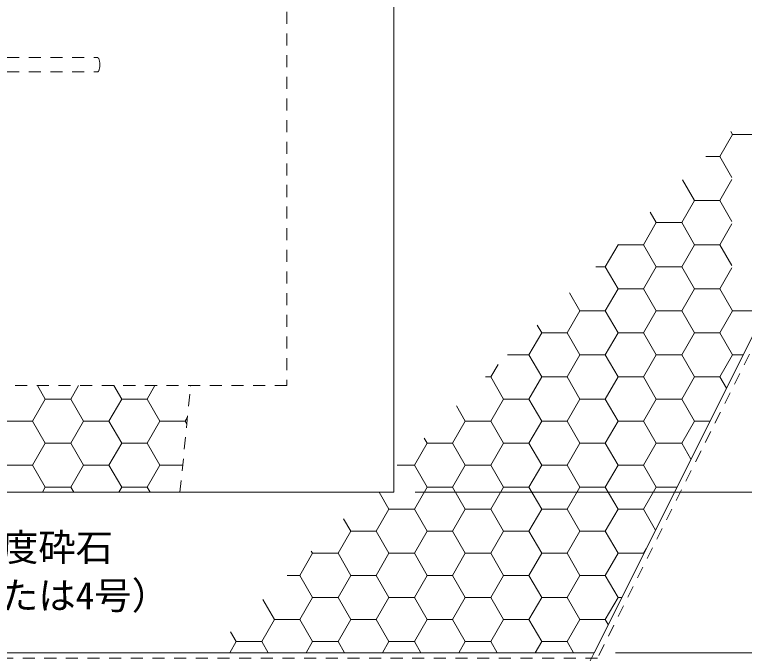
# Model space of a CAD drawing. Units: millimetres at full size, sheet at 1:30; details may follow other scales. Extents: x 47825 to 82541, y -23349 to -5561.
# Drawn here: x 76809 to 78175, y -14829 to -13634 of the extents above; entities that cross this region are included whole.
import ezdxf
from ezdxf.enums import TextEntityAlignment as Align

# ---------------------------------------------------------------- set-up
doc = ezdxf.new("R2010")
doc.units = ezdxf.units.MM
doc.header["$LTSCALE"] = 30
doc.linetypes.add('USER1', pattern=[1.35, 0.75, -0.6])
for name, color, linetype, lineweight in [('ハッチング', 7, 'Continuous', 5), ('寸法線', 7, 'Continuous', 9), ('本体', 2, 'USER1', 13), ('足掛金具', 7, 'USER1', 9)]:
    doc.layers.add(name, color=color, linetype=linetype, lineweight=lineweight)
doc.styles.add('ＭＳ ゴシック', font='')
doc.styles.get('ＭＳ ゴシック').set_extended_font_data('MS Gothic')

msp = doc.modelspace()

# ---------------------------------------------------------------- linework, layer by layer
at = {"layer": 'ハッチング', "lineweight": 20}
msp.add_line((80093.69, -10427.66), (77893.69, -14827.66), dxfattribs=at)
at = {"layer": 'ハッチング'}
for p, q in [((78128.81, -13899.38), (78152.62, -13858.14)), ((78152.62, -13858.14), (78149.44, -13852.63)), ((78152.62, -13858.14), (78200.25, -13858.14)), ((78102.69, -13899.38), (78128.81, -13899.38)), ((78151.43, -13938.55), (78128.81, -13899.38)), ((78081.19, -13981.87), (78058.87, -13943.21)), ((78128.81, -13981.87), (78151.43, -13942.7)), ((78057.37, -14023.12), (78081.19, -13981.87)), ((78081.19, -13981.87), (78128.81, -13981.87)), ((78151.43, -14021.04), (78128.81, -13981.87)), ((78009.75, -14023.12), (77998.48, -14003.6)), ((77985.94, -14064.36), (78009.75, -14023.12)), ((78009.75, -14023.12), (78057.38, -14023.12)), ((78081.19, -14064.36), (78057.37, -14023.12)), ((78128.81, -14064.36), (78151.43, -14025.19)), ((77914.5, -14105.61), (77938.31, -14064.36)), ((77938.31, -14064.36), (77938.09, -14063.98)), ((77938.31, -14064.36), (77985.94, -14064.36)), ((78009.75, -14105.61), (77985.94, -14064.36)), ((78057.37, -14105.61), (78081.19, -14064.36)), ((78081.19, -14064.36), (78128.81, -14064.36)), ((78151.43, -14103.53), (78128.81, -14064.36)), ((77896.47, -14105.61), (77914.5, -14105.61)), ((77938.31, -14146.85), (77914.5, -14105.61)), ((77985.94, -14146.85), (78009.75, -14105.61)), ((78009.75, -14105.61), (78057.38, -14105.61)), ((78081.19, -14146.85), (78057.37, -14105.61)), ((78128.81, -14146.85), (78151.43, -14107.68)), ((77866.87, -14188.09), (77847.51, -14154.56)), ((77914.5, -14188.09), (77938.31, -14146.85)), ((77938.31, -14146.85), (77985.94, -14146.85)), ((78009.75, -14188.09), (77985.94, -14146.85)), ((78057.37, -14188.09), (78081.19, -14146.85)), ((78081.19, -14146.85), (78128.81, -14146.85)), ((78152.62, -14188.09), (78128.81, -14146.85)), ((77843.06, -14229.34), (77866.87, -14188.09)), ((77866.88, -14188.09), (77914.5, -14188.09)), ((77938.31, -14229.34), (77914.5, -14188.09)), ((77985.94, -14229.34), (78009.75, -14188.09)), ((78009.75, -14188.09), (78057.38, -14188.09)), ((78081.19, -14229.34), (78057.37, -14188.09)), ((78128.81, -14229.34), (78152.62, -14188.09)), ((78152.62, -14188.09), (78200.25, -14188.09)), ((77795.44, -14229.34), (77787.13, -14214.95)), ((77771.62, -14270.58), (77795.44, -14229.34)), ((77795.44, -14229.34), (77843.06, -14229.34)), ((77866.87, -14270.58), (77843.06, -14229.34)), ((77914.5, -14270.58), (77938.31, -14229.34)), ((77938.31, -14229.34), (77985.94, -14229.34)), ((78009.75, -14270.58), (77985.94, -14229.34)), ((78057.37, -14270.58), (78081.19, -14229.34)), ((78081.19, -14229.34), (78128.81, -14229.34)), ((78152.62, -14270.58), (78128.81, -14229.34)), ((77731.49, -14270.58), (77771.62, -14270.58)), ((77795.44, -14311.83), (77771.62, -14270.58)), ((77843.06, -14311.83), (77866.87, -14270.58)), ((77866.88, -14270.58), (77914.5, -14270.58)), ((77938.31, -14311.83), (77914.5, -14270.58)), ((77985.94, -14311.83), (78009.75, -14270.58)), ((78009.75, -14270.58), (78057.38, -14270.58)), ((78081.19, -14311.83), (78057.37, -14270.58)), ((78128.81, -14311.83), (78152.62, -14270.58)), ((78152.62, -14270.58), (78172.23, -14270.58)), ((77700.19, -14311.83), (77713.76, -14288.31)), ((77690.25, -14311.83), (77700.19, -14311.83)), ((77724, -14353.07), (77700.19, -14311.83)), ((77771.62, -14353.07), (77795.44, -14311.83)), ((77795.44, -14311.83), (77843.06, -14311.83)), ((77866.87, -14353.07), (77843.06, -14311.83)), ((77914.5, -14353.07), (77938.31, -14311.83)), ((77938.31, -14311.83), (77985.94, -14311.83)), ((78009.75, -14353.07), (77985.94, -14311.83)), ((78057.37, -14353.07), (78081.19, -14311.83)), ((78081.19, -14311.83), (78128.81, -14311.83)), ((78141.03, -14332.99), (78128.81, -14311.83)), ((76866.75, -14353.07), (76852.08, -14327.66)), ((76914.37, -14353.07), (76929.04, -14327.66)), ((77009.62, -14353.07), (76994.95, -14327.66)), ((77057.25, -14353.07), (77071.92, -14327.66)), ((77138.56, -14328.93), (77137.83, -14327.66)), ((76842.94, -14394.32), (76866.75, -14353.07)), ((76866.75, -14353.07), (76914.38, -14353.07)), ((76938.19, -14394.32), (76914.37, -14353.07)), ((76985.81, -14394.32), (77009.62, -14353.07)), ((77009.62, -14353.07), (77057.25, -14353.07)), ((77081.06, -14394.32), (77057.25, -14353.07)), ((77700.19, -14394.32), (77724, -14353.07)), ((77724, -14353.07), (77771.62, -14353.07)), ((77795.44, -14394.32), (77771.62, -14353.07)), ((77843.06, -14394.32), (77866.87, -14353.07)), ((77866.88, -14353.07), (77914.5, -14353.07)), ((77938.31, -14394.32), (77914.5, -14353.07)), ((77985.94, -14394.32), (78009.75, -14353.07)), ((78009.75, -14353.07), (78057.38, -14353.07)), ((78081.19, -14394.32), (78057.37, -14353.07)), ((77652.56, -14394.32), (77636.16, -14365.91)), ((77128.69, -14394.32), (77132.72, -14387.33)), ((76795.31, -14394.32), (76842.94, -14394.32)), ((76866.75, -14435.56), (76842.94, -14394.32)), ((76914.37, -14435.56), (76938.19, -14394.32)), ((76938.19, -14394.32), (76985.81, -14394.32)), ((77009.62, -14435.56), (76985.81, -14394.32)), ((77057.25, -14435.56), (77081.06, -14394.32)), ((77081.06, -14394.32), (77128.69, -14394.32)), ((77131.53, -14399.24), (77128.69, -14394.32)), ((77628.75, -14435.56), (77652.56, -14394.32)), ((77652.56, -14394.32), (77700.19, -14394.32)), ((77724, -14435.56), (77700.19, -14394.32)), ((77771.62, -14435.56), (77795.44, -14394.32)), ((77795.44, -14394.32), (77843.06, -14394.32)), ((77866.87, -14435.56), (77843.06, -14394.32)), ((77914.5, -14435.56), (77938.31, -14394.32)), ((77938.31, -14394.32), (77985.94, -14394.32)), ((78009.75, -14435.56), (77985.94, -14394.32)), ((78057.37, -14435.56), (78081.19, -14394.32)), ((78081.19, -14394.32), (78110.36, -14394.32)), ((77581.12, -14435.56), (77575.78, -14426.3)), ((76842.94, -14476.81), (76866.75, -14435.56)), ((76866.75, -14435.56), (76914.38, -14435.56)), ((76938.19, -14476.81), (76914.37, -14435.56)), ((76985.81, -14476.81), (77009.62, -14435.56)), ((77009.62, -14435.56), (77057.25, -14435.56)), ((77081.06, -14476.81), (77057.25, -14435.56)), ((77557.31, -14476.81), (77581.12, -14435.56)), ((77581.12, -14435.56), (77628.75, -14435.56)), ((77652.56, -14476.81), (77628.75, -14435.56)), ((77700.19, -14476.81), (77724, -14435.56)), ((77724, -14435.56), (77771.62, -14435.56)), ((77795.44, -14476.81), (77771.62, -14435.56)), ((77843.06, -14476.81), (77866.87, -14435.56)), ((77866.88, -14435.56), (77914.5, -14435.56)), ((77938.31, -14476.81), (77914.5, -14435.56)), ((77985.94, -14476.81), (78009.75, -14435.56)), ((78009.75, -14435.56), (78057.38, -14435.56)), ((78074.72, -14465.6), (78057.37, -14435.56)), ((76795.31, -14476.81), (76842.94, -14476.81)), ((76866.75, -14518.05), (76842.94, -14476.81)), ((76914.37, -14518.05), (76938.19, -14476.81)), ((76938.19, -14476.81), (76985.81, -14476.81)), ((77009.62, -14518.05), (76985.81, -14476.81)), ((77057.25, -14518.05), (77081.06, -14476.81)), ((77081.06, -14476.81), (77123.77, -14476.81)), ((77525.27, -14476.81), (77557.31, -14476.81)), ((77581.12, -14518.05), (77557.31, -14476.81)), ((77628.75, -14518.05), (77652.56, -14476.81)), ((77652.56, -14476.81), (77700.19, -14476.81)), ((77724, -14518.05), (77700.19, -14476.81)), ((77771.62, -14518.05), (77795.44, -14476.81)), ((77795.44, -14476.81), (77843.06, -14476.81)), ((77866.87, -14518.05), (77843.06, -14476.81)), ((77914.5, -14518.05), (77938.31, -14476.81)), ((77938.31, -14476.81), (77985.94, -14476.81)), ((78009.75, -14518.05), (77985.94, -14476.81)), ((76861.2, -14527.66), (76866.75, -14518.05)), ((76866.75, -14518.05), (76914.38, -14518.05)), ((76919.92, -14527.66), (76914.37, -14518.05)), ((77004.07, -14527.66), (77009.62, -14518.05)), ((77009.62, -14518.05), (77057.25, -14518.05)), ((77062.8, -14527.66), (77057.25, -14518.05)), ((77509.69, -14559.29), (77491.42, -14527.66)), ((77557.31, -14559.29), (77581.12, -14518.05)), ((77581.12, -14518.05), (77628.75, -14518.05)), ((77652.56, -14559.29), (77628.75, -14518.05)), ((77700.19, -14559.29), (77724, -14518.05)), ((77724, -14518.05), (77771.62, -14518.05)), ((77795.44, -14559.29), (77771.62, -14518.05)), ((77843.06, -14559.29), (77866.87, -14518.05)), ((77866.88, -14518.05), (77914.5, -14518.05)), ((77938.31, -14559.29), (77914.5, -14518.05)), ((77985.94, -14559.29), (78009.75, -14518.05)), ((78009.75, -14518.05), (78048.5, -14518.05)), ((77485.87, -14600.54), (77509.69, -14559.29)), ((77509.69, -14559.29), (77557.31, -14559.29)), ((77581.12, -14600.54), (77557.31, -14559.29)), ((77628.75, -14600.54), (77652.56, -14559.29)), ((77652.56, -14559.29), (77700.19, -14559.29)), ((77724, -14600.54), (77700.19, -14559.29)), ((77771.62, -14600.54), (77795.44, -14559.29)), ((77795.44, -14559.29), (77843.06, -14559.29)), ((77866.87, -14600.54), (77843.06, -14559.29)), ((77914.5, -14600.54), (77938.31, -14559.29)), ((77938.31, -14559.29), (77985.94, -14559.29)), ((78008.41, -14598.22), (77985.94, -14559.29)), ((77438.25, -14600.54), (77424.81, -14577.26)), ((77414.44, -14641.78), (77438.25, -14600.54)), ((77438.25, -14600.54), (77485.88, -14600.54)), ((77509.69, -14641.78), (77485.87, -14600.54)), ((77557.31, -14641.78), (77581.12, -14600.54)), ((77581.12, -14600.54), (77628.75, -14600.54)), ((77652.56, -14641.78), (77628.75, -14600.54)), ((77700.19, -14641.78), (77724, -14600.54)), ((77724, -14600.54), (77771.62, -14600.54)), ((77795.44, -14641.78), (77771.62, -14600.54)), ((77843.06, -14641.78), (77866.87, -14600.54)), ((77866.88, -14600.54), (77914.5, -14600.54)), ((77938.31, -14641.78), (77914.5, -14600.54)), ((77366.81, -14641.78), (77364.43, -14637.65)), ((77985.94, -14641.78), (77991.1, -14632.85)), ((77343, -14683.03), (77366.81, -14641.78)), ((77366.81, -14641.78), (77414.44, -14641.78)), ((77438.25, -14683.03), (77414.44, -14641.78)), ((77485.87, -14683.03), (77509.69, -14641.78)), ((77509.69, -14641.78), (77557.31, -14641.78)), ((77581.12, -14683.03), (77557.31, -14641.78)), ((77628.75, -14683.03), (77652.56, -14641.78)), ((77652.56, -14641.78), (77700.19, -14641.78)), ((77724, -14683.03), (77700.19, -14641.78)), ((77771.62, -14683.03), (77795.44, -14641.78)), ((77795.44, -14641.78), (77843.06, -14641.78)), ((77866.87, -14683.03), (77843.06, -14641.78)), ((77914.5, -14683.03), (77938.31, -14641.78)), ((77938.31, -14641.78), (77985.94, -14641.78)), ((77986.31, -14642.42), (77985.94, -14641.78)), ((77319.05, -14683.03), (77343, -14683.03)), ((77366.81, -14724.27), (77343, -14683.03)), ((77414.44, -14724.27), (77438.25, -14683.03)), ((77438.25, -14683.03), (77485.88, -14683.03)), ((77509.69, -14724.27), (77485.87, -14683.03)), ((77557.31, -14724.27), (77581.12, -14683.03)), ((77581.12, -14683.03), (77628.75, -14683.03)), ((77652.56, -14724.27), (77628.75, -14683.03)), ((77700.19, -14724.27), (77724, -14683.03)), ((77724, -14683.03), (77771.62, -14683.03)), ((77795.44, -14724.27), (77771.62, -14683.03)), ((77843.06, -14724.27), (77866.87, -14683.03)), ((77866.88, -14683.03), (77914.5, -14683.03)), ((77938.31, -14724.27), (77914.5, -14683.03)), ((77295.37, -14765.52), (77273.85, -14728.23)), ((77343, -14765.52), (77366.81, -14724.27)), ((77366.81, -14724.27), (77414.44, -14724.27)), ((77438.25, -14765.52), (77414.44, -14724.27)), ((77485.87, -14765.52), (77509.69, -14724.27)), ((77509.69, -14724.27), (77557.31, -14724.27)), ((77581.12, -14765.52), (77557.31, -14724.27)), ((77628.75, -14765.52), (77652.56, -14724.27)), ((77652.56, -14724.27), (77700.19, -14724.27)), ((77724, -14765.52), (77700.19, -14724.27)), ((77771.62, -14765.52), (77795.44, -14724.27)), ((77795.44, -14724.27), (77843.06, -14724.27)), ((77866.87, -14765.52), (77843.06, -14724.27)), ((77914.5, -14765.52), (77938.31, -14724.27)), ((77938.31, -14724.27), (77945.38, -14724.27)), ((77271.56, -14806.76), (77295.37, -14765.52)), ((77295.38, -14765.52), (77343, -14765.52)), ((77366.81, -14806.76), (77343, -14765.52)), ((77414.44, -14806.76), (77438.25, -14765.52)), ((77438.25, -14765.52), (77485.88, -14765.52)), ((77509.69, -14806.76), (77485.87, -14765.52)), ((77557.31, -14806.76), (77581.12, -14765.52)), ((77581.12, -14765.52), (77628.75, -14765.52)), ((77652.56, -14806.76), (77628.75, -14765.52)), ((77700.19, -14806.76), (77724, -14765.52)), ((77724, -14765.52), (77771.62, -14765.52)), ((77795.44, -14806.76), (77771.62, -14765.52)), ((77843.06, -14806.76), (77866.87, -14765.52)), ((77866.88, -14765.52), (77914.5, -14765.52)), ((77920, -14775.04), (77914.5, -14765.52)), ((77223.94, -14806.76), (77213.46, -14788.62)), ((77211.87, -14827.66), (77223.94, -14806.76)), ((77223.94, -14806.76), (77271.56, -14806.76)), ((77283.63, -14827.66), (77271.56, -14806.76)), ((77354.74, -14827.66), (77366.81, -14806.76)), ((77366.81, -14806.76), (77414.44, -14806.76)), ((77426.5, -14827.66), (77414.44, -14806.76)), ((77497.62, -14827.66), (77509.69, -14806.76)), ((77509.69, -14806.76), (77557.31, -14806.76)), ((77569.38, -14827.66), (77557.31, -14806.76)), ((77640.49, -14827.66), (77652.56, -14806.76)), ((77652.56, -14806.76), (77700.19, -14806.76)), ((77712.25, -14827.66), (77700.19, -14806.76)), ((77783.37, -14827.66), (77795.44, -14806.76)), ((77795.44, -14806.76), (77843.06, -14806.76)), ((77855.13, -14827.66), (77843.06, -14806.76))]:
    msp.add_line(p, q, dxfattribs=at)
at = {"layer": 'ハッチング', "linetype": 'USER1', "lineweight": 9}
msp.add_lwpolyline([(77518.69, -11117.66), (79759.87, -11117.66), (77899.87, -14837.66), (75737.51, -14837.66), (73877.5, -11117.66), (76118.69, -11117.66)], dxfattribs=at)
at = {"layer": 'ハッチング', "lineweight": 20}
msp.add_lwpolyline([(77893.69, -14827.66), (75743.69, -14827.66), (75818.69, -14977.66), (77818.69, -14977.66)], close=True, dxfattribs=at)
at = {"layer": '寸法線'}
for p, q in [((77558.69, -14527.66), (78444.36, -14527.66)), ((77558.69, -14527.66), (78444.36, -14527.66)), ((77558.69, -14527.66), (78258.9, -14527.66)), ((77933.69, -14827.66), (78444.36, -14827.66))]:
    msp.add_line(p, q, dxfattribs=at)
at = {"layer": '本体', "linetype": 'Continuous'}
for p in [(77518.69, -13527.66), (76118.69, -14527.66)]:
    msp.add_line(p, (77518.69, -14527.66), dxfattribs=at)
at = {"layer": '本体', "lineweight": 9}
for p, q in [((77318.69, -13547.66), (77318.69, -14327.66)), ((77318.69, -14327.66), (76318.69, -14327.66)), ((77118.69, -14527.66), (77138.69, -14327.66))]:
    msp.add_line(p, q, dxfattribs=at)
at = {"layer": '足掛金具'}
for p, q in [((76673.94, -13714.17), (76963.44, -13714.17)), ((76673.94, -13741.17), (76963.44, -13741.17))]:
    msp.add_line(p, q, dxfattribs=at)
for centre, radius, start, end in [((76963.44, -13717.67), 3.5, 19.81493, 90), ((76935.69, -13727.67), 33, 340.18507, 19.81493), ((76963.44, -13737.67), 3.5, 270, 340.18507)]:
    msp.add_arc(centre, radius, start, end, dxfattribs=at)

# ---------------------------------------------------------------- texts
at = {"layer": 'ハッチング', "style": 'ＭＳ ゴシック'}
for s, p in [('単粒度砕石', (76643.86, -14604.99)), ('（3号または4号）', (76538.97, -14694.99))]:
    msp.add_text(s, height=51.27, dxfattribs=at).set_placement(p, align=Align.TOP_LEFT)

doc.saveas('drawing.dxf')
